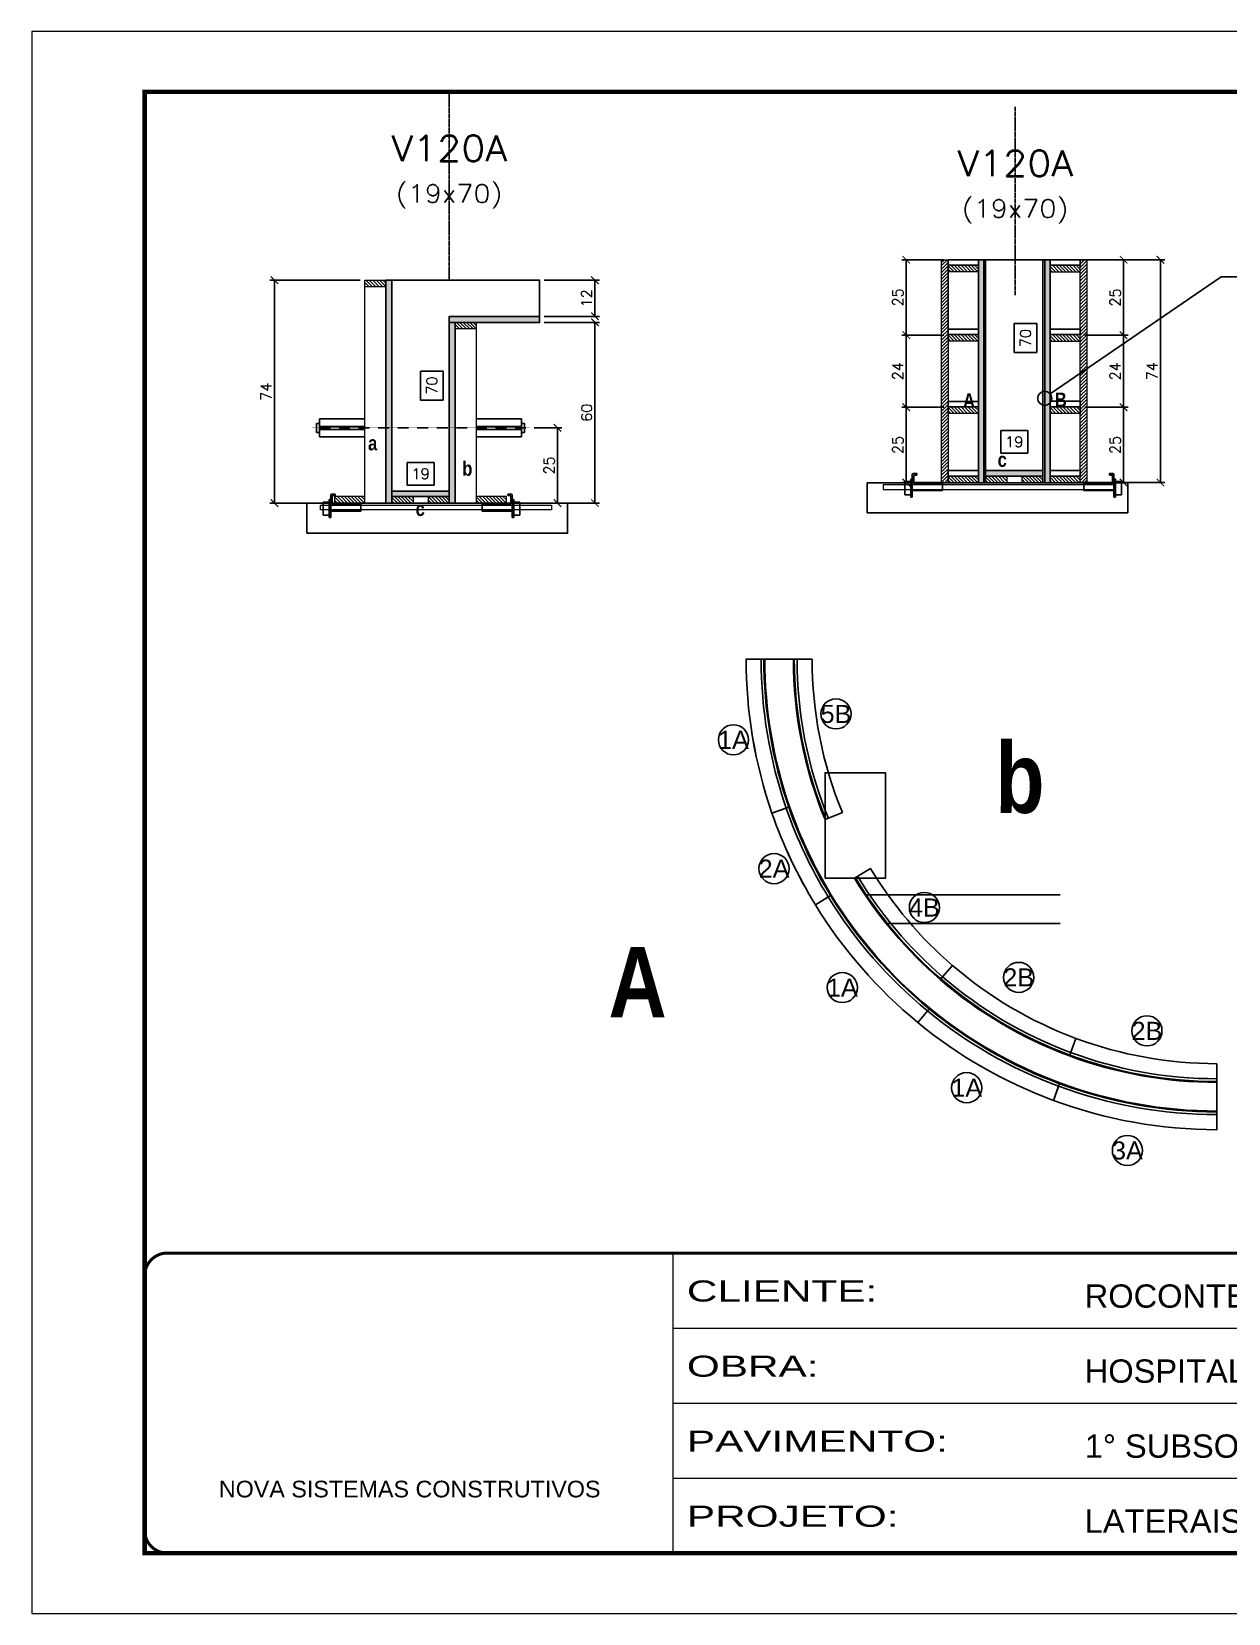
# Model space of a CAD drawing. Extents: x 2582 to 11841, y -26396 to 2611.
# Drawn here: x 5765 to 6559, y -2276 to -1226 of the extents above; entities that cross this region are included whole.
import ezdxf
from ezdxf.enums import TextEntityAlignment as Align

# ---------------------------------------------------------------- set-up
doc = ezdxf.new("R2010")
doc.units = 0
for name, pattern in [('CONTINUO', [0]), ('DASHED', [0.75, 0.5, -0.25]), ('HIDDEN', [0.375, 0.25, -0.125])]:
    doc.linetypes.add(name, pattern=pattern)
for name, color, linetype in [('barrote', 251, 'Continuous'), ('COTA', 241, 'Continuous'), ('Cota Seção (2x)', 4, 'Continuous'), ('detalhes', 4, 'Continuous'), ('Painéis', 200, 'Continuous'), ('presilha', 1, 'Continuous'), ('Romaneio', 10, 'Continuous'), ('TENSOR', 3, 'Continuous'), ('Texto de Titulo', 7, 'Continuous'), ('Texto Qtd Sarr', 242, 'Continuous')]:
    doc.layers.add(name, color=color, linetype=linetype)
for name, color, linetype, lineweight in [('CONCRETO', 251, 'Continuous', 25), ('Folhas', 255, 'Continuous', 9), ('Hachura', 251, 'Continuous', 9), ('Madeira', 126, 'Continuous', 18), ('SARRAFO DE PRESSAO', 251, 'DASHED', 9), ('SCO-___-LAJ', 2, 'Continuous', 0), ('Texto Seção', 7, 'Continuous', 15)]:
    doc.layers.add(name, color=color, linetype=linetype, lineweight=lineweight)
doc.styles.add('ARIAL', font='arial.ttf')
doc.styles.add('COTA TECNICA', font='techl___.ttf', dxfattribs={"height": 10})
doc.styles.add('Romans', font='romans.shx')
doc.styles.add('TECNICA', font='techb___.ttf', dxfattribs={"height": 10})
doc.styles.add('Tecnologia', font='')
doc.styles.get('Tecnologia').set_extended_font_data('Forgotten Futurist')
doc.dimstyles.new('Cota Seção (2x)', dxfattribs={"dimtxt": 7, "dimasz": 5, "dimexe": 3, "dimexo": 3, "dimgap": 2, "dimtad": 3, "dimdec": 1, "dimlfac": 0.5, "dimzin": 12, "dimdsep": 46, "dimtxsty": 'Romans', "dimblk": 'ARCHTICK', "dimcen": 0, "dimclrd": 4, "dimclre": 4, "dimclrt": 1, "dimadec": 1, "dimazin": 3, "dimtfac": 1, "dimtdec": 1, "dimtmove": 0, "dimatfit": 3, "dimldrblk": 'OBLIQUE', "dimfxl": 1, "dimtolj": 1, "dimtzin": 12, "dimarcsym": 0})
doc.dimstyles.new('Cota Seção interna', dxfattribs={"dimtxt": 7, "dimasz": 6, "dimexe": 0.18, "dimexo": 2, "dimgap": -4, "dimtad": 3, "dimdec": 1, "dimlfac": 0.5, "dimzin": 12, "dimdsep": 46, "dimtxsty": 'Romans', "dimblk": 'ARCHTICK', "dimcen": 0.09, "dimse1": 1, "dimse2": 1, "dimsd1": 1, "dimsd2": 1, "dimclrd": 180, "dimclre": 5, "dimclrt": 1, "dimadec": 0, "dimazin": 3, "dimtfac": 1, "dimtdec": 1, "dimtofl": 0, "dimtmove": 0, "dimatfit": 3, "dimldrblk": 'ARCHTICK', "dimfxl": 1, "dimtolj": 1, "dimtzin": 0, "dimarcsym": 0})
doc.dimstyles.new('PAINEL', dxfattribs={"dimtxt": 10, "dimasz": 3, "dimexe": 3, "dimexo": 3, "dimgap": 3, "dimtad": 1, "dimdec": 1, "dimzin": 12, "dimdsep": 46, "dimtxsty": 'COTA TECNICA', "dimblk1": 'OBLIQUE', "dimblk2": 'OBLIQUE', "dimsah": 1, "dimcen": 0.9, "dimclrd": 4, "dimclre": 4, "dimclrt": 240, "dimadec": 1, "dimazin": 3, "dimtfac": 1, "dimtdec": 1, "dimtmove": 0, "dimatfit": 3, "dimfxl": 1, "dimtolj": 1, "dimtzin": 12, "dimarcsym": 0})
pattern_1 = [(315, (29359.1389, -9754.9739), (1.12253202, 1.12253202), [])]

# ---------------------------------------------------------------- blocks, each defined once
blk = doc.blocks.new('9999999999')
at = {"color": 30, "linetype": 'CONTINUO'}
for p, q in [((98564.6, 34230.2), (98564.6, 34429.4)), ((98564.6, 34379.6), (99584, 34379.6)), ((98564.6, 34329.8), (99488, 34329.8)), ((98564.6, 34280), (99488, 34280))]:
    blk.add_line(p, q, dxfattribs=at)
at = {"color": 30, "linetype": 'CONTINUO', "const_width": 2}
blk.add_lwpolyline([(99584, 34230.2), (99584, 34414.4, 0.414214), (99569, 34429.4), (98229, 34429.4, 0.414214), (98214, 34414.4), (98214, 34245.2, 0.414214), (98229, 34230.2), (99584, 34230.2)], format="xyb", dxfattribs=at)
at = {"layer": 'Folhas'}
blk.add_lwpolyline([(98139, 34190.2), (99624, 34190.2), (99624, 35240.2), (98139, 35240.2)], close=True, dxfattribs=at)
at = {"layer": 'Folhas', "color": 30, "const_width": 3}
blk.add_lwpolyline([(98214, 34230.2), (99584, 34230.2), (99584, 35200.2), (98214, 35200.2)], close=True, dxfattribs=at)
at = {"color": 7, "linetype": 'Continuous', "ltscale": 5, "style": 'ARIAL'}
for s, height, p in [('ROCONTEC', 15.48, (98837.7, 34393.1)), ('HOSPITAL ASSUNÇÃO', 15.483, (98837.7, 34343.3)), ('1° SUBSOLO - TRECHO III', 15.483, (98837.7, 34293.5)), ('NOVA SISTEMAS CONSTRUTIVOS', 11.059, (98263.2, 34267.2)), ('LATERAIS DE VIGAS CAMBOTADAS', 15.483, (98837.7, 34243.7))]:
    blk.add_text(s, height=height, dxfattribs=at).set_placement(p)
at = {"layer": 'Folhas', "color": 7, "style": 'Tecnologia', "width": 1.5}
for s, p in [('CLIENTE:', (98573.7, 34397.2)), ('OBRA:', (98573.7, 34347.3)), ('PAVIMENTO:', (98573.7, 34297.5)), ('PROJETO:', (98573.7, 34247.7))]:
    blk.add_text(s, height=14, dxfattribs=at).set_placement(p)
blk = doc.blocks.new('titulo1')
at = {"layer": 'Defpoints', "color": 252, "linetype": 'HIDDEN', "ltscale": 2}
blk.add_line((0, 0), (0, 125), dxfattribs=at)
at = {"layer": 'Defpoints', "style": 'Romans', "oblique": 15}
blk.add_attdef('FOLHA', text='', height=10, dxfattribs=at).set_placement((0, 15.6), align=Align.MIDDLE_CENTER)
at = {"layer": 'Texto Qtd Sarr', "color": 3, "style": 'Romans', "oblique": 15}
for tag, height, p in [('TITULO', 17, (0, 71.4)), ('SEÇÃO', 12, (0, 41.5))]:
    blk.add_attdef(tag, text='', height=height, dxfattribs=at).set_placement(p, align=Align.MIDDLE_CENTER)
blk = doc.blocks.new('_Oblique')
at = {"color": 0, "linetype": 'ByBlock', "lineweight": -2}
blk.add_line((-0.5, -0.5), (0.5, 0.5), dxfattribs=at)
blk = doc.blocks.new('_ArchTick')
at = {"color": 0, "linetype": 'ByBlock', "const_width": 0.15}
blk.add_lwpolyline([(-0.5, -0.5), (0.5, 0.5)], dxfattribs=at)
blk = doc.blocks.new('*D93')
at = {"layer": 'COTA', "color": 4, "lineweight": -2, "transparency": 16777216}
for p, q in [((6105.2, -1418.9), (6141.9, -1418.9)), ((6138.9, -1538.9), (6138.9, -1418.9)), ((6087.6, -1538.9), (6141.9, -1538.9))]:
    blk.add_line(p, q, dxfattribs=at)
at = {"layer": 'Defpoints', "color": 0, "transparency": 16777216}
for p in [(6102.2, -1418.9), (6138.9, -1418.9), (6084.6, -1538.9)]:
    blk.add_point(p, dxfattribs=at)
at = {"layer": 'COTA', "color": 4, "lineweight": -2, "transparency": 16777216, "xscale": 5, "yscale": 5, "zscale": 5}
for p, rotation in [((6138.9, -1418.9), 90), ((6138.9, -1538.9), 270)]:
    blk.add_blockref('_ArchTick', p, dxfattribs=dict(at, rotation=rotation))
at = {"layer": 'COTA', "color": 1, "transparency": 16777216, "insert": (6133.4, -1478.9), "char_height": 7, "attachment_point": 5, "rotation": 90, "style": 'Romans'}
blk.add_mtext('\\A1;60', dxfattribs=at)
blk = doc.blocks.new('*D94')
at = {"layer": 'COTA', "color": 4, "lineweight": -2, "transparency": 16777216}
for p, q in [((6105.2, -1390.9), (6141.9, -1390.9)), ((6138.9, -1414.9), (6138.9, -1390.9)), ((6105.2, -1414.9), (6141.9, -1414.9))]:
    blk.add_line(p, q, dxfattribs=at)
at = {"layer": 'Defpoints', "color": 0, "transparency": 16777216}
for p in [(6102.2, -1390.9), (6138.9, -1390.9), (6102.2, -1414.9)]:
    blk.add_point(p, dxfattribs=at)
at = {"layer": 'COTA', "color": 4, "lineweight": -2, "transparency": 16777216, "xscale": 5, "yscale": 5, "zscale": 5}
for p, rotation in [((6138.9, -1390.9), 90), ((6138.9, -1414.9), 270)]:
    blk.add_blockref('_ArchTick', p, dxfattribs=dict(at, rotation=rotation))
at = {"layer": 'COTA', "color": 1, "transparency": 16777216, "insert": (6133.4, -1402.9), "char_height": 7, "attachment_point": 5, "rotation": 90, "style": 'Romans'}
blk.add_mtext('\\A1;12', dxfattribs=at)
blk = doc.blocks.new('*D95')
at = {"layer": 'Cota Seção (2x)', "color": 180, "lineweight": -2, "transparency": 16777216}
for p, q in [((6038.2, -1451.2), (6023.2, -1451.2)), ((6023.2, -1451.2), (6023.2, -1470.6)), ((6038.2, -1470.6), (6038.2, -1451.2)), ((6023.2, -1470.6), (6038.2, -1470.6))]:
    blk.add_line(p, q, dxfattribs=at)
at = {"layer": 'Defpoints', "color": 0, "transparency": 16777216}
for p in [(6042.2, -1390.9), (6042.2, -1390.9), (6042.2, -1530.9)]:
    blk.add_point(p, dxfattribs=at)
at = {"layer": 'Cota Seção (2x)', "color": 1, "transparency": 16777216, "insert": (6030.7, -1460.9), "char_height": 7, "attachment_point": 5, "rotation": 90, "style": 'Romans'}
blk.add_mtext('\\A1;70', dxfattribs=at)
blk = doc.blocks.new('PRESILHA METÁLICA 1')
at = {"layer": 'presilha'}
for p, q in [((7.5, 10.6), (7.5, 19.9)), ((12, 21), (8.6, 21)), ((9, 11.6), (9, 18.9)), ((12, 19.5), (9.6, 19.5)), ((12, 21), (12, 19.5)), ((0, 13), (6, 13)), ((0, 13), (0, 0)), ((6, 0), (0, 0)), ((6, 15.5), (7.5, 15.5)), ((6, -2.5), (6, 15.5)), ((6, 13), (6, 0)), ((7.5, 15.5), (7.5, -2.5)), ((37.5, 4.1), (7.5, 4.1)), ((37.5, 11), (9.6, 11)), ((37.5, 11), (37.5, 4.1)), ((7.5, -2.5), (6, -2.5))]:
    blk.add_line(p, q, dxfattribs=at)
for centre, radius, start, end in [((8.6, 19.9), 1.14, 90, 180), ((9.6, 18.9), 0.57, 90, 180), ((9.6, 11.6), 0.57, 180, 270)]:
    blk.add_arc(centre, radius, start, end, dxfattribs=at)
blk = doc.blocks.new('*D96')
at = {"layer": 'Cota Seção (2x)', "color": 180, "lineweight": -2, "transparency": 16777216}
for p, q in [((6032.2, -1511.9), (6014.2, -1511.9)), ((6014.2, -1511.9), (6014.2, -1526.9)), ((6032.2, -1526.9), (6032.2, -1511.9)), ((6014.2, -1526.9), (6032.2, -1526.9))]:
    blk.add_line(p, q, dxfattribs=at)
at = {"layer": 'Defpoints', "color": 0, "transparency": 16777216}
for p in [(6042.2, -1530.9), (6004.2, -1538.9), (6042.2, -1538.9)]:
    blk.add_point(p, dxfattribs=at)
at = {"layer": 'Cota Seção (2x)', "color": 1, "transparency": 16777216, "insert": (6023.2, -1519.4), "char_height": 7, "attachment_point": 5, "style": 'Romans'}
blk.add_mtext('\\A1;19', dxfattribs=at)
blk = doc.blocks.new('*D602')
at = {"layer": 'COTA', "color": 4, "lineweight": -2, "transparency": 16777216}
for p, q in [((5983.2, -1390.9), (5923.2, -1390.9)), ((5926.2, -1390.9), (5926.2, -1538.9)), ((5983.2, -1538.9), (5923.2, -1538.9))]:
    blk.add_line(p, q, dxfattribs=at)
at = {"layer": 'Defpoints', "color": 0, "transparency": 16777216}
for p in [(5986.2, -1390.9), (5926.2, -1538.9), (5986.2, -1538.9)]:
    blk.add_point(p, dxfattribs=at)
at = {"layer": 'COTA', "color": 4, "lineweight": -2, "transparency": 16777216, "xscale": 5, "yscale": 5, "zscale": 5}
for p, rotation in [((5926.2, -1390.9), 90), ((5926.2, -1538.9), 270)]:
    blk.add_blockref('_ArchTick', p, dxfattribs=dict(at, rotation=rotation))
at = {"layer": 'COTA', "color": 1, "transparency": 16777216, "insert": (5920.7, -1464.9), "char_height": 7, "attachment_point": 5, "rotation": 90, "style": 'Romans'}
blk.add_mtext('\\A1;74', dxfattribs=at)
blk = doc.blocks.new('*D603')
at = {"layer": 'COTA', "color": 4, "lineweight": -2, "transparency": 16777216}
for p, q in [((6098.5, -1488.9), (6117, -1488.9)), ((6114, -1488.9), (6114, -1538.9)), ((6098.5, -1538.9), (6117, -1538.9))]:
    blk.add_line(p, q, dxfattribs=at)
at = {"layer": 'Defpoints', "color": 0, "transparency": 16777216}
for p in [(6095.5, -1488.9), (6095.5, -1538.9), (6114, -1538.9)]:
    blk.add_point(p, dxfattribs=at)
at = {"layer": 'COTA', "color": 4, "lineweight": -2, "transparency": 16777216, "xscale": 5, "yscale": 5, "zscale": 5}
for p, rotation in [((6114, -1488.9), 90), ((6114, -1538.9), 270)]:
    blk.add_blockref('_ArchTick', p, dxfattribs=dict(at, rotation=rotation))
at = {"layer": 'COTA', "color": 1, "transparency": 16777216, "insert": (6108.5, -1513.9), "char_height": 7, "attachment_point": 5, "rotation": 90, "style": 'Romans'}
blk.add_mtext('\\A1;25', dxfattribs=at)
blk = doc.blocks.new('*D97')
at = {"layer": 'Cota Seção (2x)', "color": 180, "lineweight": -2, "transparency": 16777216}
for p, q in [((6432.1, -1419.7), (6417.1, -1419.7)), ((6417.1, -1419.7), (6417.1, -1439)), ((6432.1, -1439), (6432.1, -1419.7)), ((6417.1, -1439), (6432.1, -1439))]:
    blk.add_line(p, q, dxfattribs=at)
at = {"layer": 'Defpoints', "color": 0, "transparency": 16777216}
for p in [(6398.1, -1377.3), (6436.1, -1377.3), (6398.1, -1517.3)]:
    blk.add_point(p, dxfattribs=at)
at = {"layer": 'Cota Seção (2x)', "color": 1, "transparency": 16777216, "insert": (6424.6, -1429.3), "char_height": 7, "attachment_point": 5, "rotation": 90, "style": 'Romans'}
blk.add_mtext('\\A1;70', dxfattribs=at)
blk = doc.blocks.new('*D98')
at = {"layer": 'Cota Seção (2x)', "color": 180, "lineweight": -2, "transparency": 16777216}
for p, q in [((6426.1, -1490.7), (6408.1, -1490.7)), ((6408.1, -1490.7), (6408.1, -1505.7)), ((6426.1, -1505.7), (6426.1, -1490.7)), ((6408.1, -1505.7), (6426.1, -1505.7))]:
    blk.add_line(p, q, dxfattribs=at)
at = {"layer": 'Defpoints', "color": 0, "transparency": 16777216}
for p in [(6398.1, -1509.7), (6398.1, -1525.3), (6436.1, -1525.3)]:
    blk.add_point(p, dxfattribs=at)
at = {"layer": 'Cota Seção (2x)', "color": 1, "transparency": 16777216, "insert": (6417.1, -1498.2), "char_height": 7, "attachment_point": 5, "style": 'Romans'}
blk.add_mtext('\\A1;19', dxfattribs=at)
blk = doc.blocks.new('*D99')
at = {"layer": 'COTA', "color": 4, "lineweight": -2, "transparency": 16777216}
for p, q in [((6457.1, -1377.3), (6517.1, -1377.3)), ((6514.1, -1377.3), (6514.1, -1525.3)), ((6457.1, -1525.3), (6517.1, -1525.3))]:
    blk.add_line(p, q, dxfattribs=at)
at = {"layer": 'Defpoints', "color": 0, "transparency": 16777216}
for p in [(6454.1, -1377.3), (6454.1, -1525.3), (6514.1, -1525.3)]:
    blk.add_point(p, dxfattribs=at)
at = {"layer": 'COTA', "color": 4, "lineweight": -2, "transparency": 16777216, "xscale": 5, "yscale": 5, "zscale": 5}
for p, rotation in [((6514.1, -1377.3), 90), ((6514.1, -1525.3), 270)]:
    blk.add_blockref('_ArchTick', p, dxfattribs=dict(at, rotation=rotation))
at = {"layer": 'COTA', "color": 1, "transparency": 16777216, "insert": (6508.6, -1451.3), "char_height": 7, "attachment_point": 5, "rotation": 90, "style": 'Romans'}
blk.add_mtext('\\A1;74', dxfattribs=at)
blk = doc.blocks.new('*D100')
at = {"layer": 'COTA', "color": 4, "lineweight": -2, "transparency": 16777216}
for p, q in [((6463.9, -1377.3), (6492.6, -1377.3)), ((6489.6, -1427.4), (6489.6, -1377.3)), ((6463.9, -1427.4), (6492.6, -1427.4))]:
    blk.add_line(p, q, dxfattribs=at)
at = {"layer": 'Defpoints', "color": 0, "transparency": 16777216}
for p in [(6460.9, -1377.3), (6489.6, -1377.3), (6460.9, -1427.4)]:
    blk.add_point(p, dxfattribs=at)
at = {"layer": 'COTA', "color": 4, "lineweight": -2, "transparency": 16777216, "xscale": 5, "yscale": 5, "zscale": 5}
for p, rotation in [((6489.6, -1377.3), 90), ((6489.6, -1427.4), 270)]:
    blk.add_blockref('_ArchTick', p, dxfattribs=dict(at, rotation=rotation))
at = {"layer": 'COTA', "color": 1, "transparency": 16777216, "insert": (6484.1, -1402.4), "char_height": 7, "attachment_point": 5, "rotation": 90, "style": 'Romans'}
blk.add_mtext('\\A1;25', dxfattribs=at)
blk = doc.blocks.new('*D604')
at = {"layer": 'COTA', "color": 4, "lineweight": -2, "transparency": 16777216}
for p, q in [((6370.3, -1377.3), (6342.4, -1377.3)), ((6345.4, -1377.3), (6345.4, -1427.3)), ((6370.3, -1427.3), (6342.4, -1427.3))]:
    blk.add_line(p, q, dxfattribs=at)
at = {"layer": 'Defpoints', "color": 0, "transparency": 16777216}
for p in [(6373.3, -1377.3), (6345.4, -1427.3), (6373.3, -1427.3)]:
    blk.add_point(p, dxfattribs=at)
at = {"layer": 'COTA', "color": 4, "lineweight": -2, "transparency": 16777216, "xscale": 5, "yscale": 5, "zscale": 5}
for p, rotation in [((6345.4, -1377.3), 90), ((6345.4, -1427.3), 270)]:
    blk.add_blockref('_ArchTick', p, dxfattribs=dict(at, rotation=rotation))
at = {"layer": 'COTA', "color": 1, "transparency": 16777216, "insert": (6339.9, -1402.3), "char_height": 7, "attachment_point": 5, "rotation": 90, "style": 'Romans'}
blk.add_mtext('\\A1;25', dxfattribs=at)
blk = doc.blocks.new('*D101')
at = {"layer": 'COTA', "color": 4, "lineweight": -2, "transparency": 16777216}
for p, q in [((6370.3, -1427.3), (6342.4, -1427.3)), ((6345.4, -1427.3), (6345.4, -1475.3)), ((6370.3, -1475.3), (6342.4, -1475.3))]:
    blk.add_line(p, q, dxfattribs=at)
at = {"layer": 'Defpoints', "color": 0, "transparency": 16777216}
for p in [(6373.3, -1427.3), (6345.4, -1475.3), (6373.3, -1475.3)]:
    blk.add_point(p, dxfattribs=at)
at = {"layer": 'COTA', "color": 4, "lineweight": -2, "transparency": 16777216, "xscale": 5, "yscale": 5, "zscale": 5}
for p, rotation in [((6345.4, -1427.3), 90), ((6345.4, -1475.3), 270)]:
    blk.add_blockref('_ArchTick', p, dxfattribs=dict(at, rotation=rotation))
at = {"layer": 'COTA', "color": 1, "transparency": 16777216, "insert": (6339.9, -1451.3), "char_height": 7, "attachment_point": 5, "rotation": 90, "style": 'Romans'}
blk.add_mtext('\\A1;24', dxfattribs=at)
blk = doc.blocks.new('*D605')
at = {"layer": 'COTA', "color": 4, "lineweight": -2, "transparency": 16777216}
for p, q in [((6370.3, -1475.3), (6342.4, -1475.3)), ((6345.4, -1475.3), (6345.4, -1525.3)), ((6370.3, -1525.3), (6342.4, -1525.3))]:
    blk.add_line(p, q, dxfattribs=at)
at = {"layer": 'Defpoints', "color": 0, "transparency": 16777216}
for p in [(6373.3, -1475.3), (6345.4, -1525.3), (6373.3, -1525.3)]:
    blk.add_point(p, dxfattribs=at)
at = {"layer": 'COTA', "color": 4, "lineweight": -2, "transparency": 16777216, "xscale": 5, "yscale": 5, "zscale": 5}
for p, rotation in [((6345.4, -1475.3), 90), ((6345.4, -1525.3), 270)]:
    blk.add_blockref('_ArchTick', p, dxfattribs=dict(at, rotation=rotation))
at = {"layer": 'COTA', "color": 1, "transparency": 16777216, "insert": (6339.9, -1500.3), "char_height": 7, "attachment_point": 5, "rotation": 90, "style": 'Romans'}
blk.add_mtext('\\A1;25', dxfattribs=at)
blk = doc.blocks.new('*D102')
at = {"layer": 'COTA', "color": 4, "lineweight": -2, "transparency": 16777216}
for p, q in [((6463.9, -1427.4), (6492.6, -1427.4)), ((6489.6, -1427.4), (6489.6, -1475.3)), ((6463.9, -1475.3), (6492.6, -1475.3))]:
    blk.add_line(p, q, dxfattribs=at)
at = {"layer": 'Defpoints', "color": 0, "transparency": 16777216}
for p in [(6460.9, -1427.4), (6460.9, -1475.3), (6489.6, -1475.3)]:
    blk.add_point(p, dxfattribs=at)
at = {"layer": 'COTA', "color": 4, "lineweight": -2, "transparency": 16777216, "xscale": 5, "yscale": 5, "zscale": 5}
for p, rotation in [((6489.6, -1427.4), 90), ((6489.6, -1475.3), 270)]:
    blk.add_blockref('_ArchTick', p, dxfattribs=dict(at, rotation=rotation))
at = {"layer": 'COTA', "color": 1, "transparency": 16777216, "insert": (6484.1, -1451.4), "char_height": 7, "attachment_point": 5, "rotation": 90, "style": 'Romans'}
blk.add_mtext('\\A1;24', dxfattribs=at)
blk = doc.blocks.new('*D606')
at = {"layer": 'COTA', "color": 4, "lineweight": -2, "transparency": 16777216}
for p, q in [((6463.9, -1475.3), (6492.6, -1475.3)), ((6489.6, -1475.3), (6489.6, -1525.3)), ((6463.9, -1525.3), (6492.6, -1525.3))]:
    blk.add_line(p, q, dxfattribs=at)
at = {"layer": 'Defpoints', "color": 0, "transparency": 16777216}
for p in [(6460.9, -1475.3), (6460.9, -1525.3), (6489.6, -1525.3)]:
    blk.add_point(p, dxfattribs=at)
at = {"layer": 'COTA', "color": 4, "lineweight": -2, "transparency": 16777216, "xscale": 5, "yscale": 5, "zscale": 5}
for p, rotation in [((6489.6, -1475.3), 90), ((6489.6, -1525.3), 270)]:
    blk.add_blockref('_ArchTick', p, dxfattribs=dict(at, rotation=rotation))
at = {"layer": 'COTA', "color": 1, "transparency": 16777216, "insert": (6484.1, -1500.3), "char_height": 7, "attachment_point": 5, "rotation": 90, "style": 'Romans'}
blk.add_mtext('\\A1;25', dxfattribs=at)

msp = doc.modelspace()

# ---------------------------------------------------------------- hatches: boundary and pattern name
at = {"layer": 'Hachura'}
h = msp.add_hatch(dxfattribs=at)
h.set_pattern_fill('ANSI31', color=256, scale=0.5, angle=180, style=0)
h.set_pattern_definition([(225, (-1860.723, -24381.1483), (1.12253202, -1.12253202), [])])
h.paths.add_polyline_path([(6368.92, -1377.33), (6373.32, -1377.33), (6373.32, -1525.33), (6368.92, -1525.33)])
h = msp.add_hatch(dxfattribs=at)
h.set_pattern_fill('ANSI31', color=256, scale=0.5, angle=270, style=0)
h.set_pattern_definition([(315, (29359.1389, -9614.9739), (1.12253202, 1.12253202), [])])
h.paths.add_polyline_path([(6373.32, -1385.33), (6373.32, -1380.93), (6393.32, -1380.93), (6393.32, -1385.33)])
h = msp.add_hatch(color=256, dxfattribs=at)
h.dxf.hatch_style = 1
h.paths.add_polyline_path([(6393.32, -1377.33), (6396.92, -1377.33), (6396.92, -1525.33), (6393.32, -1525.33)])
h = msp.add_hatch(color=256, dxfattribs=at)
h.dxf.hatch_style = 1
h.paths.add_polyline_path([(6440.92, -1377.33), (6437.32, -1377.33), (6437.32, -1525.33), (6440.92, -1525.33)])
h = msp.add_hatch(dxfattribs=at)
h.set_pattern_fill('ANSI31', color=256, scale=0.5, angle=270, style=0)
h.set_pattern_definition([(315, (29359.1389, -9614.9739), (1.12253202, 1.12253202), [])])
h.paths.add_polyline_path([(6460.92, -1385.33), (6460.92, -1380.93), (6440.92, -1380.93), (6440.92, -1385.33)])
h = msp.add_hatch(dxfattribs=at)
h.set_pattern_fill('ANSI31', color=256, scale=0.5, angle=180, style=0)
h.set_pattern_definition([(225, (-1768.725, -24371.1483), (1.12253202, -1.12253202), [])])
h.paths.add_polyline_path([(6460.92, -1377.33), (6465.32, -1377.33), (6465.32, -1525.33), (6460.92, -1525.33)])
h = msp.add_hatch(dxfattribs=at)
h.set_pattern_fill('ANSI31', color=256, scale=0.5, angle=270, style=0)
h.set_pattern_definition([(315, (28891.976, -9698.5472), (1.12253202, 1.12253202), [])])
h.paths.add_polyline_path([(5986.16, -1395.3), (5986.16, -1390.9), (6000.16, -1390.9), (6000.16, -1395.3)])
h = msp.add_hatch(color=256, dxfattribs=at)
h.dxf.hatch_style = 1
h.paths.add_polyline_path([(6004.16, -1390.9), (6000.16, -1390.9), (6000.16, -1538.9), (6004.16, -1538.9)])
h = msp.add_hatch(color=256, dxfattribs=at)
h.dxf.hatch_style = 1
h.paths.add_polyline_path([(6042.16, -1418.9), (6042.16, -1414.9), (6102.16, -1414.9), (6102.16, -1418.9)])
h = msp.add_hatch(color=256, dxfattribs=at)
h.dxf.hatch_style = 1
h.paths.add_polyline_path([(6046.16, -1418.9), (6042.16, -1418.9), (6042.16, -1538.9), (6046.16, -1538.9)])
h = msp.add_hatch(dxfattribs=at)
h.set_pattern_fill('ANSI31', color=256, scale=0.5, angle=270, style=0)
h.set_pattern_definition([(315, (28951.976, -9726.5472), (1.12253202, 1.12253202), [])])
h.paths.add_polyline_path([(6046.16, -1423.3), (6046.16, -1418.9), (6060.16, -1418.9), (6060.16, -1423.3)])
h = msp.add_hatch(dxfattribs=at)
h.set_pattern_fill('ANSI31', color=256, scale=0.5, angle=270, style=0)
h.set_pattern_definition([(315, (29359.1389, -9660.9739), (1.12253202, 1.12253202), [])])
h.paths.add_polyline_path([(6373.32, -1431.33), (6373.32, -1426.93), (6393.32, -1426.93), (6393.32, -1431.33)])
h = msp.add_hatch(dxfattribs=at)
h.set_pattern_fill('ANSI31', color=256, scale=0.5, angle=270, style=0)
h.set_pattern_definition([(315, (29359.1389, -9661.0301), (1.12253202, 1.12253202), [])])
h.paths.add_polyline_path([(6460.92, -1431.39), (6460.92, -1426.99), (6440.92, -1426.99), (6440.92, -1431.39)])
h = msp.add_hatch(dxfattribs=at)
h.set_pattern_fill('ANSI31', color=256, scale=0.5, angle=270, style=0)
h.set_pattern_definition([(315, (29359.1389, -9708.9739), (1.12253202, 1.12253202), [])])
h.paths.add_polyline_path([(6373.32, -1479.33), (6373.32, -1474.93), (6393.32, -1474.93), (6393.32, -1479.33)])
h = msp.add_hatch(dxfattribs=at)
h.set_pattern_fill('ANSI31', color=256, scale=0.5, angle=270, style=0)
h.set_pattern_definition([(315, (29426.7368, -9708.9632), (1.12253202, 1.12253202), [])])
h.paths.add_polyline_path([(6440.92, -1479.32), (6440.92, -1474.92), (6460.92, -1474.92), (6460.92, -1479.32)])
h = msp.add_hatch(dxfattribs=at)
h.set_pattern_fill('ANSI31', color=256, scale=0.5, angle=270, style=0)
h.set_pattern_definition(pattern_1)
h.paths.add_polyline_path([(6373.32, -1525.33), (6373.32, -1520.93), (6393.32, -1520.93), (6393.32, -1525.33)])
h = msp.add_hatch(color=256, dxfattribs=at)
h.dxf.hatch_style = 1
h.paths.add_polyline_path([(6436.12, -1520.93), (6436.12, -1517.33), (6398.12, -1517.33), (6398.12, -1520.93)])
h = msp.add_hatch(dxfattribs=at)
h.set_pattern_fill('ANSI31', color=256, scale=0.5, angle=270, style=0)
h.set_pattern_definition([(315, (29354.7389, -9754.9739), (1.12253202, 1.12253202), [])])
h.paths.add_polyline_path([(6398.12, -1525.33), (6398.12, -1520.93), (6412.12, -1520.93), (6412.12, -1525.33)])
h = msp.add_hatch(dxfattribs=at)
h.set_pattern_fill('ANSI31', color=256, scale=0.5, angle=270, style=0)
h.set_pattern_definition([(315, (29354.741, -9754.9739), (1.12253202, 1.12253202), [])])
h.paths.add_polyline_path([(6436.12, -1525.33), (6436.12, -1520.93), (6422.12, -1520.93), (6422.12, -1525.33)])
h = msp.add_hatch(dxfattribs=at)
h.set_pattern_fill('ANSI31', color=256, scale=0.5, angle=270, style=0)
h.set_pattern_definition(pattern_1)
h.paths.add_polyline_path([(6460.92, -1525.33), (6460.92, -1520.93), (6440.92, -1520.93), (6440.92, -1525.33)])
h = msp.add_hatch(color=256, dxfattribs=at)
h.dxf.hatch_style = 1
h.paths.add_polyline_path([(6004.16, -1534.5), (6004.16, -1530.9), (6042.16, -1530.9), (6042.16, -1534.5)])
h = msp.add_hatch(dxfattribs=at)
h.set_pattern_fill('ANSI31', color=256, scale=0.5, angle=270, style=0)
h.set_pattern_definition([(315, (28857.976, -9768.5472), (1.12253202, 1.12253202), [])])
h.paths.add_polyline_path([(5986.16, -1538.9), (5986.16, -1534.5), (5966.16, -1534.5), (5966.16, -1538.9)])
h = msp.add_hatch(dxfattribs=at)
h.set_pattern_fill('ANSI31', color=256, scale=0.5, angle=270, style=0)
h.set_pattern_definition([(315, (28960.778, -9768.5472), (1.12253202, 1.12253202), [])])
h.paths.add_polyline_path([(6004.16, -1538.9), (6004.16, -1534.5), (6018.16, -1534.5), (6018.16, -1538.9)])
h = msp.add_hatch(dxfattribs=at)
h.set_pattern_fill('ANSI31', color=256, scale=0.5, angle=270, style=0)
h.set_pattern_definition([(315, (28960.776, -9768.5472), (1.12253202, 1.12253202), [])])
h.paths.add_polyline_path([(6042.16, -1538.9), (6042.16, -1534.5), (6028.16, -1534.5), (6028.16, -1538.9)])
h = msp.add_hatch(dxfattribs=at)
h.set_pattern_fill('ANSI31', color=256, scale=0.5, angle=270, style=0)
h.set_pattern_definition([(315, (28951.976, -9768.5472), (1.12253202, 1.12253202), [])])
h.paths.add_polyline_path([(6080.16, -1538.9), (6080.16, -1534.5), (6060.16, -1534.5), (6060.16, -1538.9)])

# ---------------------------------------------------------------- linework, layer by layer
at = {"ltscale": 3}
for p, q in [((5954.16, -1485.93), (5954.16, -1491.93)), ((5956.16, -1485.93), (5954.16, -1485.93)), ((5956.16, -1482.93), (5956.16, -1494.93)), ((5956.16, -1482.93), (5986.16, -1482.93)), ((5986.16, -1487.93), (5956.16, -1487.93)), ((5986.16, -1489.93), (5956.16, -1489.93)), ((6090.16, -1482.93), (6060.16, -1482.93)), ((6060.16, -1487.93), (6090.16, -1487.93)), ((6060.16, -1489.93), (6090.16, -1489.93)), ((6090.16, -1482.93), (6090.16, -1494.93)), ((6092.16, -1485.93), (6090.16, -1485.93)), ((6092.16, -1485.93), (6092.16, -1491.93)), ((5956.16, -1491.93), (5954.16, -1491.93)), ((5956.16, -1494.93), (5986.16, -1494.93)), ((6090.16, -1494.93), (6060.16, -1494.93)), ((6090.16, -1491.93), (6092.16, -1491.93))]:
    msp.add_line(p, q, dxfattribs=at)
at = {"linetype": 'ByBlock'}
for p, q in [((6318.14, -1798.92), (6447.56, -1798.92)), ((6332.78, -1817.92), (6447.56, -1817.92)), ((6551.56, -1942.42), (6551.56, -1923.42))]:
    msp.add_line(p, q, dxfattribs=at)
msp.add_lwpolyline([(6291.56, -1787.92), (6331.56, -1787.92), (6331.56, -1717.92), (6291.56, -1717.92), (6291.56, -1787.92)], dxfattribs=at)
at = {"layer": 'barrote'}
for points in [[(6492.48, -1545.33), (6319.52, -1545.33), (6319.52, -1525.33), (6492.48, -1525.33)], [(5947.79, -1558.9), (6120.76, -1558.9), (6120.76, -1538.9), (5947.79, -1538.9)]]:
    msp.add_lwpolyline(points, close=True, dxfattribs=at)
at = {"layer": 'CONCRETO'}
msp.add_line((6398.12, -1377.33), (6436.12, -1377.33), dxfattribs=at)
msp.add_lwpolyline([(6042.16, -1414.9), (6102.16, -1414.9), (6102.16, -1390.9), (6042.16, -1390.9), (6042.16, -1390.9), (6004.16, -1390.9), (6004.16, -1534.5), (6004.16, -1534.5), (6004.16, -1530.9), (6042.16, -1530.9)], close=True, dxfattribs=at)
at = {"layer": 'Cota Seção (2x)', "color": 30, "true_color": 0xf26722}
msp.add_circle((6437.32, -1469.33), 4.65, dxfattribs=at)
at = {"layer": 'Madeira'}
msp.add_line((6440.92, -1474.92), (6440.92, -1479.32), dxfattribs=at)
for points in [[(6368.92, -1377.33), (6373.32, -1377.33), (6373.32, -1525.33), (6368.92, -1525.33)], [(6373.32, -1385.33), (6373.32, -1380.93), (6393.32, -1380.93), (6393.32, -1385.33)], [(6460.92, -1385.33), (6460.92, -1380.93), (6440.92, -1380.93), (6440.92, -1385.33)], [(6460.92, -1377.33), (6465.32, -1377.33), (6465.32, -1525.33), (6460.92, -1525.33)], [(5986.16, -1395.3), (5986.16, -1390.9), (6000.16, -1390.9), (6000.16, -1395.3)], [(5986.16, -1390.9), (6000.16, -1390.9), (6000.16, -1538.9), (5986.16, -1538.9)], [(6046.16, -1423.3), (6046.16, -1418.9), (6060.16, -1418.9), (6060.16, -1423.3)], [(6046.16, -1418.9), (6060.16, -1418.9), (6060.16, -1538.9), (6046.16, -1538.9)], [(6373.32, -1431.33), (6373.32, -1426.93), (6393.32, -1426.93), (6393.32, -1431.33)], [(6460.92, -1431.39), (6460.92, -1426.99), (6440.92, -1426.99), (6440.92, -1431.39)], [(6373.32, -1479.33), (6373.32, -1474.93), (6393.32, -1474.93), (6393.32, -1479.33)], [(6440.92, -1479.32), (6440.92, -1474.92), (6460.92, -1474.92), (6460.92, -1479.32)], [(6373.32, -1525.33), (6373.32, -1520.93), (6393.32, -1520.93), (6393.32, -1525.33)], [(6398.12, -1525.33), (6398.12, -1520.93), (6412.12, -1520.93), (6412.12, -1525.33)], [(6436.12, -1525.33), (6436.12, -1520.93), (6422.12, -1520.93), (6422.12, -1525.33)], [(6460.92, -1525.33), (6460.92, -1520.93), (6440.92, -1520.93), (6440.92, -1525.33)], [(5986.16, -1538.9), (5986.16, -1534.5), (5966.16, -1534.5), (5966.16, -1538.9)], [(6004.16, -1538.9), (6004.16, -1534.5), (6018.16, -1534.5), (6018.16, -1538.9)], [(6042.16, -1538.9), (6042.16, -1534.5), (6028.16, -1534.5), (6028.16, -1538.9)], [(6080.16, -1538.9), (6080.16, -1534.5), (6060.16, -1534.5), (6060.16, -1538.9)]]:
    msp.add_lwpolyline(points, close=True, dxfattribs=at)
at = {"layer": 'Painéis', "linetype": 'ByBlock'}
for p, q in [((6440.92, -1377.33), (6460.92, -1377.33)), ((6460.92, -1423.39), (6460.92, -1426.99)), ((6270.56, -1642.42), (6239.16, -1642.42)), ((6270.56, -1642.42), (6282.96, -1642.42)), ((6268.07, -1740.58), (6256.35, -1744.63)), ((6291.56, -1749.01), (6303.03, -1744.3)), ((6311.16, -1787.92), (6321.77, -1781.5)), ((6295.7, -1799.05), (6285.12, -1805.53)), ((6368.02, -1855.2), (6376.12, -1845.81)), ((6361.03, -1874.15), (6353.16, -1883.73)), ((6453.66, -1905.81), (6457.98, -1894.19)), ((6551.56, -1923.42), (6551.56, -1911.02)), ((6447.34, -1923.73), (6443.03, -1935.36)), ((6551.56, -1923.42), (6551.56, -1954.82))]:
    msp.add_line(p, q, dxfattribs=at)
at = {"layer": 'Painéis'}
msp.add_line((6251.56, -1642.42), (6270.56, -1642.42), dxfattribs=at)
at = {"layer": 'Painéis', "linetype": 'ByBlock'}
for points in [[(6373.32, -1423.33), (6393.32, -1423.33), (6393.32, -1377.33), (6373.32, -1377.33)], [(6373.32, -1380.93), (6393.32, -1380.93), (6393.32, -1377.33), (6373.32, -1377.33)], [(6460.92, -1380.93), (6440.92, -1380.93), (6440.92, -1377.33), (6460.92, -1377.33)], [(6373.32, -1426.93), (6393.32, -1426.93), (6393.32, -1423.33), (6373.32, -1423.33)], [(6460.92, -1426.99), (6440.92, -1426.99), (6440.92, -1423.39), (6460.92, -1423.39)], [(6373.32, -1474.93), (6393.32, -1474.93), (6393.32, -1471.33), (6373.32, -1471.33)], [(6460.92, -1474.92), (6440.92, -1474.92), (6440.92, -1471.32), (6460.92, -1471.32)], [(6373.32, -1520.93), (6393.32, -1520.93), (6393.32, -1517.33), (6373.32, -1517.33)], [(6460.92, -1520.93), (6440.92, -1520.93), (6440.92, -1517.33), (6460.92, -1517.33)]]:
    msp.add_lwpolyline(points, close=True, dxfattribs=at)
at = {"layer": 'Painéis'}
for points in [[(6393.32, -1377.33), (6396.92, -1377.33), (6396.92, -1525.33), (6393.32, -1525.33)], [(6396.92, -1377.33), (6398.12, -1377.33), (6398.12, -1525.33), (6396.92, -1525.33)], [(6437.32, -1377.33), (6436.12, -1377.33), (6436.12, -1525.33), (6437.32, -1525.33)], [(6440.92, -1377.33), (6437.32, -1377.33), (6437.32, -1525.33), (6440.92, -1525.33)], [(6004.16, -1390.9), (6000.16, -1390.9), (6000.16, -1538.9), (6004.16, -1538.9)], [(6042.16, -1418.9), (6042.16, -1414.9), (6102.16, -1414.9), (6102.16, -1418.9)], [(6046.16, -1418.9), (6042.16, -1418.9), (6042.16, -1538.9), (6046.16, -1538.9)], [(6436.12, -1520.93), (6436.12, -1517.33), (6398.12, -1517.33), (6398.12, -1520.93)], [(6004.16, -1534.5), (6004.16, -1530.9), (6042.16, -1530.9), (6042.16, -1534.5)]]:
    msp.add_lwpolyline(points, close=True, dxfattribs=at)
at = {"layer": 'Painéis', "linetype": 'ByBlock'}
for points in [[(6249.16, -1642.42), (6239.16, -1642.42, 0.0835268), (6256.35, -1744.63), (6265.8, -1741.36, -0.0835268)], [(6265.8, -1741.36), (6256.35, -1744.63, 0.0540525), (6285.12, -1805.53), (6293.65, -1800.31, -0.0540525)], [(6446.51, -1925.98), (6443.03, -1935.36, 0.0889324), (6551.56, -1954.82), (6551.56, -1944.82, -0.0889324)]]:
    msp.add_lwpolyline(points, format="xyb", close=True, dxfattribs=at)
at = {"layer": 'Painéis'}
for radius, start, end in [(312.4, 180, 199.09859), (302.4, 180, 199.09859), (300.6, 180, 199.09859), (300, 180, 199.09859), (281, 180, 202.29136), (280.4, 180, 202.29136), (278.6, 180, 202.29136), (268.6, 180, 202.29136), (302.4, 199.09859, 211.47448), (300.6, 199.09859, 211.47448), (300, 199.09859, 211.47448), (312.4, 199.09859, 211.47448), (268.6, 211.18437, 229.22009), (281, 211.18437, 229.22009), (280.4, 211.18437, 229.22009), (278.6, 211.18437, 229.22009), (312.4, 211.47448, 230.57307), (302.4, 211.47448, 230.57307), (300.6, 211.47448, 230.57307), (300, 211.47448, 230.57307), (268.6, 229.22009, 249.61004), (281, 229.22009, 249.61004), (280.4, 229.22009, 249.61004), (278.6, 229.22009, 249.61004), (302.4, 230.57307, 249.67167), (300.6, 230.57307, 249.67167), (300, 230.57307, 249.67167), (312.4, 230.57307, 249.67167), (268.6, 249.61004, 270), (281, 249.61004, 270), (280.4, 249.61004, 270), (278.6, 249.61004, 270), (302.4, 249.67167, 270), (300.6, 249.67167, 270), (300, 249.67167, 270), (312.4, 249.67167, 270)]:
    msp.add_arc((6551.56, -1642.42), radius, start, end, dxfattribs=at)
at = {"layer": 'Romaneio', "color": 1, "linetype": 'ByBlock'}
for centre in [(6298.81, -1678.81), (6230.77, -1696.02), (6257.71, -1781.53), (6357.48, -1807.34), (6420.06, -1853.73), (6302.99, -1860.47), (6505.12, -1889.22), (6385.54, -1926.96), (6492.17, -1968.61)]:
    msp.add_circle(centre, 10, dxfattribs=at)
at = {"layer": 'SCO-___-LAJ', "color": 1}
for points in [[(6483.48, -1526.66), (6330.18, -1526.66), (6330.18, -1529.86), (6483.48, -1529.86)], [(5956.79, -1540.24), (6110.1, -1540.24), (6110.1, -1543.44), (5956.79, -1543.44)]]:
    msp.add_lwpolyline(points, close=True, dxfattribs=at)
at = {"layer": 'TENSOR', "linetype": 'HIDDEN', "ltscale": 0.5}
msp.add_line((5951.16, -1488.93), (6095.46, -1488.93), dxfattribs=at)

# ---------------------------------------------------------------- block references
at = {"layer": 'presilha', "yscale": 0.6666666666666666, "zscale": 0.6666666666666666}
for p, xscale in [((6344.45, -1533.3), 0.6666666666666666), ((6488.2, -1533.3), -0.6666666666666666), ((5958.58, -1546.87), 0.6666666666666666), ((6089.02, -1546.87), -0.6666666666666666)]:
    msp.add_blockref('PRESILHA METÁLICA 1', p, dxfattribs=dict(at, xscale=xscale))
at = {"layer": 'SARRAFO DE PRESSAO', "color": 6, "linetype": 'ByBlock'}
msp.add_blockref('9999999999', (-92373.84, -36466.11), dxfattribs=at)
at = {"layer": 'Texto Seção'}
ref = msp.add_blockref('titulo1', (6042.16, -1390.9), dxfattribs=at)
ref.add_attrib('TITULO', 'V120A', dxfattribs={"layer": 'Texto de Titulo', "color": 7, "height": 17, "style": 'Romans', "width": 1.1}).set_placement((6042.16, -1303.4), align=Align.MIDDLE_CENTER)
ref.add_attrib('SEÇÃO', '(19x70)', dxfattribs={"layer": 'Texto de Titulo', "color": 7, "height": 12, "style": 'Romans', "width": 1.1}).set_placement((6042.16, -1333.4), align=Align.MIDDLE_CENTER)
ref = msp.add_blockref('titulo1', (6417.67, -1400.83), dxfattribs=at)
ref.add_attrib('TITULO', 'V120A', dxfattribs={"layer": 'Texto de Titulo', "color": 7, "height": 17, "style": 'Romans', "width": 1.1}).set_placement((6417.67, -1313.33), align=Align.MIDDLE_CENTER)
ref.add_attrib('SEÇÃO', '(19x70)', dxfattribs={"layer": 'Texto de Titulo', "color": 7, "height": 12, "style": 'Romans', "width": 1.1}).set_placement((6417.67, -1343.33), align=Align.MIDDLE_CENTER)

# ---------------------------------------------------------------- texts
at = {"layer": 'detalhes', "style": 'TECNICA'}
for s, height, p in [('A', 9.6, (6383.12, -1475.53)), ('B', 9.6, (6443.95, -1475.1)), ('a', 9.6, (5988.33, -1503.87)), ('b', 9.6, (6050.87, -1520.71)), ('c', 9.6, (6406.04, -1514.84)), ('c', 9.6, (6019.89, -1547.44)), ('b', 46.73, (6404.49, -1744.56)), ('A', 46.73, (6147.86, -1880.31))]:
    msp.add_text(s, height=height, dxfattribs=at).set_placement(p)
at = {"layer": 'Romaneio', "color": 255, "linetype": 'ByBlock', "style": 'ARIAL'}
for s, p in [('5B', (6298.81, -1678.81)), ('1A', (6230.77, -1696.02)), ('2A', (6257.71, -1781.53)), ('4B', (6357.48, -1807.34)), ('2B', (6420.06, -1853.73)), ('1A', (6302.99, -1860.47)), ('2B', (6505.12, -1889.22)), ('1A', (6385.54, -1926.96)), ('3A', (6492.17, -1968.61))]:
    msp.add_text(s, height=12, dxfattribs=at).set_placement(p, align=Align.MIDDLE_CENTER)

# ---------------------------------------------------------------- dimensions: what is measured, and where the dimension line sits
at = {"layer": 'COTA'}
for base, p1, p2, picture, middle in [((6345.4, -1427.33), (6373.32, -1377.33), (6373.32, -1427.33), '*D604', (6339.9, -1402.33)), ((6514.09, -1525.33), (6454.12, -1377.33), (6454.12, -1525.33), '*D99', (6508.59, -1451.33)), ((6489.58, -1377.33), (6460.92, -1427.39), (6460.92, -1377.33), '*D100', (6484.08, -1402.36)), ((5926.18, -1538.9), (5986.16, -1390.9), (5986.16, -1538.9), '*D602', (5920.68, -1464.9)), ((6138.87, -1390.9), (6102.16, -1414.9), (6102.16, -1390.9), '*D94', (6133.37, -1402.9)), ((6138.87, -1418.9), (6084.56, -1538.9), (6102.16, -1418.9), '*D93', (6133.37, -1478.9)), ((6345.4, -1475.33), (6373.32, -1427.33), (6373.32, -1475.33), '*D101', (6339.9, -1451.33)), ((6489.58, -1475.32), (6460.92, -1427.39), (6460.92, -1475.32), '*D102', (6484.08, -1451.35)), ((6345.4, -1525.33), (6373.32, -1475.33), (6373.32, -1525.33), '*D605', (6339.9, -1500.33)), ((6489.58, -1525.33), (6460.92, -1475.32), (6460.92, -1525.33), '*D606', (6484.08, -1500.32)), ((6114.01, -1538.9), (6095.46, -1488.93), (6095.46, -1538.9), '*D603', (6108.51, -1513.92))]:
    dim = msp.add_linear_dim(base=base, p1=p1, p2=p2, angle=90, dimstyle='Cota Seção (2x)', dxfattribs=at)
    dim.commit()
    dim.dimension.update_dxf_attribs({"geometry": picture, "text_midpoint": middle})
at = {"layer": 'Cota Seção (2x)'}
for base, p1, p2, angle, picture, middle in [((6436.12, -1377.33), (6398.12, -1517.33), (6398.12, -1377.33), 90, '*D97', (6436.12, -1429.33)), ((6398.12, -1509.67), (6436.12, -1525.33), (6398.12, -1525.33), 180, '*D98', (6417.12, -1509.67))]:
    dim = msp.add_linear_dim(base=base, p1=p1, p2=p2, angle=angle, dimstyle='Cota Seção interna', dxfattribs=at)
    dim.commit()
    dim.dimension.update_dxf_attribs({"geometry": picture, "text_midpoint": middle, "dimtype": 160})
dim = msp.add_linear_dim(base=(6042.16, -1390.9), p1=(6042.16, -1530.9), p2=(6042.16, -1390.9), angle=90, dimstyle='Cota Seção interna', dxfattribs=at)
dim.commit()
dim.dimension.update_dxf_attribs({"geometry": '*D95', "text_midpoint": (6030.66, -1460.9)})
dim = msp.add_linear_dim(base=(6042.16, -1530.9), p1=(6004.16, -1538.9), p2=(6042.16, -1538.9), dimstyle='Cota Seção interna', dxfattribs=at)
dim.commit()
dim.dimension.update_dxf_attribs({"geometry": '*D96', "text_midpoint": (6023.16, -1530.9), "dimtype": 160})

# ---------------------------------------------------------------- leaders
at = {"layer": 'Painéis', "linetype": 'ByBlock'}
msp.add_leader([(6440.92, -1466.39), (6554.4, -1388.6), (6585.57, -1388.6)], dimstyle='PAINEL', override={"dimgap": 3, "dimtad": 0}, dxfattribs=at)

doc.saveas('drawing.dxf')
